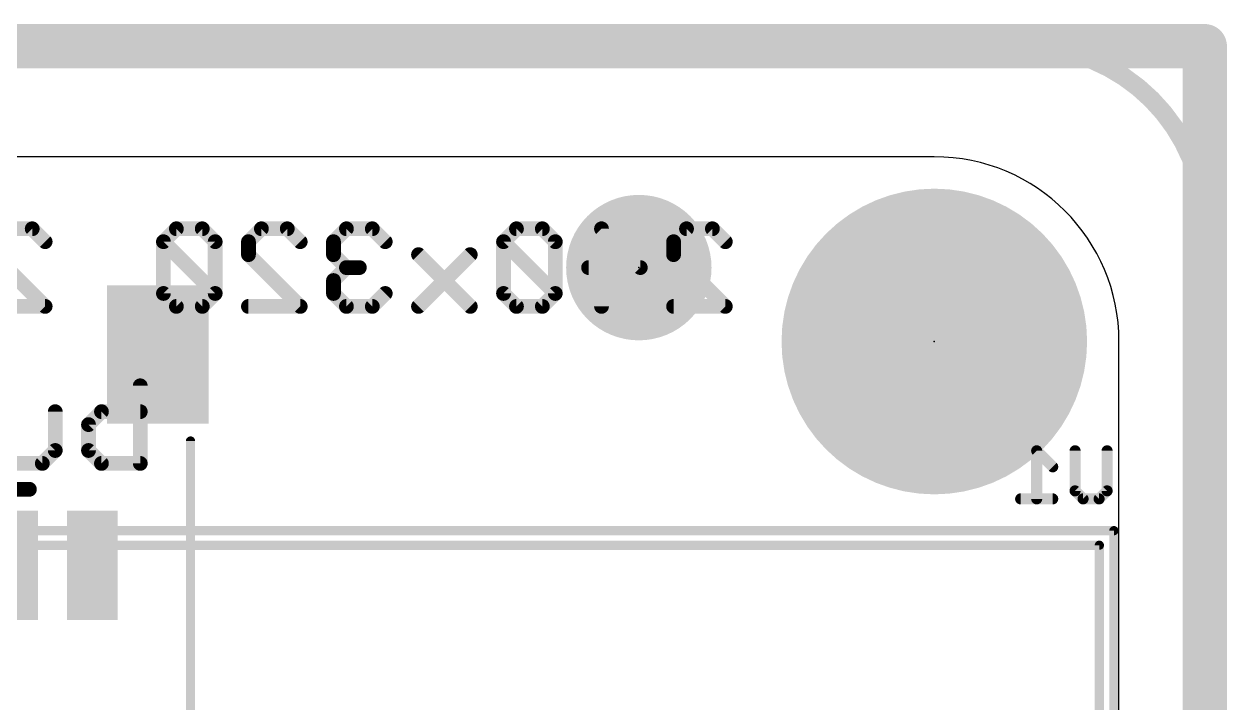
# Model space of a CAD drawing. Extents: x -26.2 to 21.8, y -36.3 to 32.3.
# Drawn here: x 5.26 to 21.8, y 22.97 to 32.3 of the extents above; entities that cross this region are included whole.
import ezdxf

# ---------------------------------------------------------------- set-up
doc = ezdxf.new("R2010")
doc.units = 0
for name, color, linetype in [('1', 12, 'CONTINUOUS'), ('16', 132, 'CONTINUOUS'), ('17', 110, 'CONTINUOUS'), ('20', 53, 'CONTINUOUS'), ('21', 40, 'CONTINUOUS'), ('22', 6, 'CONTINUOUS'), ('23', 40, 'CONTINUOUS'), ('26', 253, 'CONTINUOUS'), ('39', 12, 'CONTINUOUS'), ('40', 132, 'CONTINUOUS'), ('41', 12, 'CONTINUOUS'), ('42', 132, 'CONTINUOUS'), ('52', 253, 'CONTINUOUS')]:
    doc.layers.add(name, color=color, linetype=linetype)

# ---------------------------------------------------------------- blocks, each defined once
blk = doc.blocks.new('RECT')
blk.add_solid([(-0.5, -0.5), (0.5, -0.5), (-0.5, 0.5), (0.5, 0.5)])
blk = doc.blocks.new('PIE')
at = {"const_width": 0.5}
blk.add_lwpolyline([(0, -0.25, 1), (0, 0.25, 1), (0, -0.25)], format="xyb", dxfattribs=at)
blk = doc.blocks.new('ROUNDP')
at = {"const_width": 0.5}
blk.add_lwpolyline([(0, -0.25, 1), (0, 0.25, 1), (0, -0.25)], format="xyb", dxfattribs=at)

msp = doc.modelspace()

# ---------------------------------------------------------------- linework, layer by layer
at = {"layer": '1', "const_width": 0.254}
for points in [[(-19, 32), (19, 32)], [(21.5, 29.5), (21.5, -33.5)]]:
    msp.add_lwpolyline(points, dxfattribs=at)
at = {"layer": '1'}
for points, const_width in [([(21.5, 29.5, 0.4142), (19, 32)], 0.254), ([(19, 32.0635, 1), (19, 31.9365)], 0.127), ([(19, 31.9365, 1), (19, 32.0635)], 0.127), ([(21.5635, 29.5, 1), (21.4365, 29.5)], 0.127), ([(21.4365, 29.5, 1), (21.5635, 29.5)], 0.127)]:
    msp.add_lwpolyline(points, format="xyb", dxfattribs=dict(at, const_width=const_width))
at = {"layer": '16', "const_width": 0.6096}
for points in [[(-21.5, 32), (21.5, 32)], [(21.5, 32), (21.5, -36)]]:
    msp.add_lwpolyline(points, dxfattribs=at)
at = {"layer": '16', "const_width": 0.3048}
for points in [[(21.6524, 32, 1), (21.3476, 32)], [(21.5, 31.8476, 1), (21.5, 32.1524)]]:
    msp.add_lwpolyline(points, format="xyb", dxfattribs=at)
at = {"layer": '20'}
for p, q in [((17.78, 30.48), (-17.78, 30.48)), ((20.32, -33.02), (20.32, 27.94))]:
    msp.add_line(p, q, dxfattribs=at)
msp.add_arc((17.78, 27.94), 2.54, 0, 90, dxfattribs=at)
at = {"layer": '21'}
for points, const_width in [([(17.78, 25.94, 1), (17.78, 29.94, 1), (17.78, 25.94)], 0.2032), ([(7.5818, 26.572, 1), (7.5183, 26.572)], 0.0635)]:
    msp.add_lwpolyline(points, format="xyb", dxfattribs=dict(at, const_width=const_width))
at = {"layer": '21', "const_width": 0.127}
msp.add_lwpolyline([(7.55, 14.622), (7.55, 26.572)], dxfattribs=at)
at = {"layer": '22'}
for points, const_width in [([(5.0167, 29.4903), (5.3726, 29.4903)], 0.2032), ([(5.3726, 29.4903), (5.5505, 29.3124)], 0.2032), ([(7.3555, 29.4903), (7.1775, 29.3124)], 0.2032), ([(7.7114, 29.4903), (7.3555, 29.4903)], 0.2032), ([(7.8893, 29.3124), (7.7114, 29.4903)], 0.2032), ([(8.3469, 29.3124), (8.5249, 29.4903)], 0.2032), ([(8.5249, 29.4903), (8.8808, 29.4903)], 0.2032), ([(8.8808, 29.4903), (9.0587, 29.3124)], 0.2032), ([(9.6942, 29.4903), (9.5163, 29.3124)], 0.2032), ([(10.0502, 29.4903), (9.6942, 29.4903)], 0.2032), ([(10.2281, 29.3124), (10.0502, 29.4903)], 0.2032), ([(12.033, 29.4903), (11.8551, 29.3124)], 0.2032), ([(12.3889, 29.4903), (12.033, 29.4903)], 0.2032), ([(12.5669, 29.3124), (12.3889, 29.4903)], 0.2032), ([(13.2024, 28.4226), (13.2024, 29.4903)], 0.2032), ([(13.2024, 29.4903), (13.7363, 28.9565)], 0.2032), ([(14.1939, 29.3124), (14.3718, 29.4903)], 0.2032), ([(14.3718, 29.4903), (14.7277, 29.4903)], 0.2032), ([(14.7277, 29.4903), (14.9057, 29.3124)], 0.2032), ([(7.1775, 29.3124), (7.1775, 28.6006)], 0.2032), ([(7.8893, 28.6006), (7.1775, 29.3124)], 0.2032), ([(7.8893, 28.6006), (7.8893, 29.3124)], 0.2032), ([(8.3469, 29.1344), (8.3469, 29.3124)], 0.2032), ([(9.5163, 29.3124), (9.5163, 29.1344)], 0.2032), ([(11.8551, 29.3124), (11.8551, 28.6006)], 0.2032), ([(12.5669, 28.6006), (11.8551, 29.3124)], 0.2032), ([(12.5669, 28.6006), (12.5669, 29.3124)], 0.2032), ([(14.1939, 29.1344), (14.1939, 29.3124)], 0.2032), ([(5.5505, 28.4226), (4.8387, 29.1344)], 0.2032), ([(9.0587, 28.4226), (8.3469, 29.1344)], 0.2032), ([(9.5163, 29.1344), (9.6942, 28.9565)], 0.2032), ([(11.3975, 29.1344), (10.6857, 28.4226)], 0.2032), ([(11.3975, 28.4226), (10.6857, 29.1344)], 0.2032), ([(14.9057, 28.4226), (14.1939, 29.1344)], 0.2032), ([(9.6942, 28.9565), (9.5163, 28.7785)], 0.2032), ([(9.6942, 28.9565), (9.8722, 28.9565)], 0.2032), ([(13.7363, 28.9565), (13.0245, 28.9565)], 0.2032), ([(9.5163, 28.7785), (9.5163, 28.6006)], 0.2032), ([(7.1775, 28.6006), (7.3555, 28.4226)], 0.2032), ([(7.7114, 28.4226), (7.8893, 28.6006)], 0.2032), ([(9.5163, 28.6006), (9.6942, 28.4226)], 0.2032), ([(10.0502, 28.4226), (10.2281, 28.6006)], 0.2032), ([(11.8551, 28.6006), (12.033, 28.4226)], 0.2032), ([(12.3889, 28.4226), (12.5669, 28.6006)], 0.2032), ([(4.8387, 28.4226), (5.5505, 28.4226)], 0.2032), ([(7.3555, 28.4226), (7.7114, 28.4226)], 0.2032), ([(8.3469, 28.4226), (9.0587, 28.4226)], 0.2032), ([(9.6942, 28.4226), (10.0502, 28.4226)], 0.2032), ([(12.033, 28.4226), (12.3889, 28.4226)], 0.2032), ([(14.1939, 28.4226), (14.9057, 28.4226)], 0.2032), ([(6.8588, 27.3313), (6.8588, 26.2636)], 0.2032), ([(5.6894, 26.9754), (5.6894, 26.4416)], 0.2032), ([(6.147, 26.7975), (6.325, 26.9754)], 0.2032), ([(6.325, 26.9754), (6.8588, 26.9754)], 0.2032), ([(6.147, 26.4416), (6.147, 26.7975)], 0.2032), ([(5.6894, 26.4416), (5.5115, 26.2636)], 0.2032), ([(6.325, 26.2636), (6.147, 26.4416)], 0.2032), ([(5.5115, 26.2636), (4.9776, 26.2636)], 0.2032), ([(6.8588, 26.2636), (6.325, 26.2636)], 0.2032), ([(5.1556, 25.9077), (5.3335, 25.9077)], 0.2032), ([(20.25, 25.339), (-20.25, 25.339)], 0.127), ([(20.25, -30.261), (20.25, 25.339)], 0.127)]:
    msp.add_lwpolyline(points, dxfattribs=dict(at, const_width=const_width))
for points, const_width in [([(5.4085, 29.5262, 1), (5.3366, 29.4544)], 0.1016), ([(5.3726, 29.4395, 1), (5.3726, 29.5411)], 0.1016), ([(7.3555, 29.5411, 1), (7.3555, 29.4395)], 0.1016), ([(7.3914, 29.4544, 1), (7.3195, 29.5262)], 0.1016), ([(7.7473, 29.5262, 1), (7.6754, 29.4544)], 0.1016), ([(7.7114, 29.4395, 1), (7.7114, 29.5411)], 0.1016), ([(8.5249, 29.5411, 1), (8.5249, 29.4395)], 0.1016), ([(8.5608, 29.4544, 1), (8.4889, 29.5262)], 0.1016), ([(8.9167, 29.5262, 1), (8.8448, 29.4544)], 0.1016), ([(8.8808, 29.4395, 1), (8.8808, 29.5411)], 0.1016), ([(9.6942, 29.5411, 1), (9.6942, 29.4395)], 0.1016), ([(9.7302, 29.4544, 1), (9.6583, 29.5262)], 0.1016), ([(10.0861, 29.5262, 1), (10.0142, 29.4544)], 0.1016), ([(10.0502, 29.4395, 1), (10.0502, 29.5411)], 0.1016), ([(12.033, 29.5411, 1), (12.033, 29.4395)], 0.1016), ([(12.069, 29.4544, 1), (11.9971, 29.5262)], 0.1016), ([(12.4249, 29.5262, 1), (12.353, 29.4544)], 0.1016), ([(12.3889, 29.4395, 1), (12.3889, 29.5411)], 0.1016), ([(13.2532, 29.4903, 1), (13.1516, 29.4903)], 0.1016), ([(13.2384, 29.5262, 1), (13.1665, 29.4544)], 0.1016), ([(14.3718, 29.5411, 1), (14.3718, 29.4395)], 0.1016), ([(14.4078, 29.4544, 1), (14.3359, 29.5262)], 0.1016), ([(14.7637, 29.5262, 1), (14.6918, 29.4544)], 0.1016), ([(14.7277, 29.4395, 1), (14.7277, 29.5411)], 0.1016), ([(5.5146, 29.2764, 1), (5.5864, 29.3483)], 0.1016), ([(7.2283, 29.3124, 1), (7.1267, 29.3124)], 0.1016), ([(7.2134, 29.3483, 1), (7.1416, 29.2764)], 0.1016), ([(7.1416, 29.3483, 1), (7.2134, 29.2764)], 0.1016), ([(7.9401, 29.3124, 1), (7.8385, 29.3124)], 0.1016), ([(7.8534, 29.2764, 1), (7.9252, 29.3483)], 0.1016), ([(8.3977, 29.3124, 1), (8.2961, 29.3124)], 0.1016), ([(8.311, 29.3483, 1), (8.3828, 29.2764)], 0.1016), ([(9.0228, 29.2764, 1), (9.0946, 29.3483)], 0.1016), ([(9.5671, 29.3124, 1), (9.4655, 29.3124)], 0.1016), ([(9.4804, 29.3483, 1), (9.5522, 29.2764)], 0.1016), ([(10.1922, 29.2764, 1), (10.264, 29.3483)], 0.1016), ([(11.9059, 29.3124, 1), (11.8043, 29.3124)], 0.1016), ([(11.891, 29.3483, 1), (11.8192, 29.2764)], 0.1016), ([(11.8192, 29.3483, 1), (11.891, 29.2764)], 0.1016), ([(12.6177, 29.3124, 1), (12.5161, 29.3124)], 0.1016), ([(12.531, 29.2764, 1), (12.6028, 29.3483)], 0.1016), ([(14.2447, 29.3124, 1), (14.1431, 29.3124)], 0.1016), ([(14.158, 29.3483, 1), (14.2298, 29.2764)], 0.1016), ([(14.8698, 29.2764, 1), (14.9416, 29.3483)], 0.1016), ([(8.3828, 29.1703, 1), (8.311, 29.0985)], 0.1016), ([(8.2961, 29.1344, 1), (8.3977, 29.1344)], 0.1016), ([(9.5522, 29.1703, 1), (9.4804, 29.0985)], 0.1016), ([(9.4655, 29.1344, 1), (9.5671, 29.1344)], 0.1016), ([(10.7216, 29.1703, 1), (10.6498, 29.0985)], 0.1016), ([(11.4334, 29.0985, 1), (11.3616, 29.1703)], 0.1016), ([(14.2298, 29.1703, 1), (14.158, 29.0985)], 0.1016), ([(14.1431, 29.1344, 1), (14.2447, 29.1344)], 0.1016), ([(9.6942, 29.0073, 1), (9.6942, 28.9057)], 0.1016), ([(9.7302, 28.9205, 1), (9.6583, 28.9924)], 0.1016), ([(9.6583, 28.9205, 1), (9.7302, 28.9924)], 0.1016), ([(9.8722, 28.9057, 1), (9.8722, 29.0073)], 0.1016), ([(13.0245, 29.0073, 1), (13.0245, 28.9057)], 0.1016), ([(13.7004, 28.9205, 1), (13.7722, 28.9924)], 0.1016), ([(13.7363, 28.9057, 1), (13.7363, 29.0073)], 0.1016), ([(9.5671, 28.7785, 1), (9.4655, 28.7785)], 0.1016), ([(9.4804, 28.8144, 1), (9.5522, 28.7426)], 0.1016), ([(7.2134, 28.6365, 1), (7.1416, 28.5646)], 0.1016), ([(7.1267, 28.6006, 1), (7.2283, 28.6006)], 0.1016), ([(7.8385, 28.6006, 1), (7.9401, 28.6006)], 0.1016), ([(7.9252, 28.5646, 1), (7.8534, 28.6365)], 0.1016), ([(7.8534, 28.5646, 1), (7.9252, 28.6365)], 0.1016), ([(9.5522, 28.6365, 1), (9.4804, 28.5646)], 0.1016), ([(9.4655, 28.6006, 1), (9.5671, 28.6006)], 0.1016), ([(10.264, 28.5646, 1), (10.1922, 28.6365)], 0.1016), ([(11.891, 28.6365, 1), (11.8192, 28.5646)], 0.1016), ([(11.8043, 28.6006, 1), (11.9059, 28.6006)], 0.1016), ([(12.5161, 28.6006, 1), (12.6177, 28.6006)], 0.1016), ([(12.6028, 28.5646, 1), (12.531, 28.6365)], 0.1016), ([(12.531, 28.5646, 1), (12.6028, 28.6365)], 0.1016), ([(5.5146, 28.3867, 1), (5.5864, 28.4585)], 0.1016), ([(5.5505, 28.3718, 1), (5.5505, 28.4734)], 0.1016), ([(7.3555, 28.4734, 1), (7.3555, 28.3718)], 0.1016), ([(7.3195, 28.3867, 1), (7.3914, 28.4585)], 0.1016), ([(7.6754, 28.4585, 1), (7.7473, 28.3867)], 0.1016), ([(7.7114, 28.3718, 1), (7.7114, 28.4734)], 0.1016), ([(8.3469, 28.4734, 1), (8.3469, 28.3718)], 0.1016), ([(9.0228, 28.3867, 1), (9.0946, 28.4585)], 0.1016), ([(9.0587, 28.3718, 1), (9.0587, 28.4734)], 0.1016), ([(9.6942, 28.4734, 1), (9.6942, 28.3718)], 0.1016), ([(9.6583, 28.3867, 1), (9.7302, 28.4585)], 0.1016), ([(10.0142, 28.4585, 1), (10.0861, 28.3867)], 0.1016), ([(10.0502, 28.3718, 1), (10.0502, 28.4734)], 0.1016), ([(10.6498, 28.4585, 1), (10.7216, 28.3867)], 0.1016), ([(11.3616, 28.3867, 1), (11.4334, 28.4585)], 0.1016), ([(12.033, 28.4734, 1), (12.033, 28.3718)], 0.1016), ([(11.9971, 28.3867, 1), (12.069, 28.4585)], 0.1016), ([(12.353, 28.4585, 1), (12.4249, 28.3867)], 0.1016), ([(12.3889, 28.3718, 1), (12.3889, 28.4734)], 0.1016), ([(13.1516, 28.4226, 1), (13.2532, 28.4226)], 0.1016), ([(14.1939, 28.4734, 1), (14.1939, 28.3718)], 0.1016), ([(14.8698, 28.3867, 1), (14.9416, 28.4585)], 0.1016), ([(14.9057, 28.3718, 1), (14.9057, 28.4734)], 0.1016), ([(6.9096, 27.3313, 1), (6.808, 27.3313)], 0.1016), ([(5.7402, 26.9754, 1), (5.6387, 26.9754)], 0.1016), ([(6.325, 27.0262, 1), (6.325, 26.9246)], 0.1016), ([(6.3609, 26.9395, 1), (6.2891, 27.0113)], 0.1016), ([(6.8588, 26.9246, 1), (6.8588, 27.0262)], 0.1016), ([(6.1978, 26.7975, 1), (6.0962, 26.7975)], 0.1016), ([(6.1111, 26.8334, 1), (6.183, 26.7615)], 0.1016), ([(5.6387, 26.4416, 1), (5.7402, 26.4416)], 0.1016), ([(5.7254, 26.4056, 1), (5.6535, 26.4775)], 0.1016), ([(6.183, 26.4775, 1), (6.1111, 26.4056)], 0.1016), ([(6.0962, 26.4416, 1), (6.1978, 26.4416)], 0.1016), ([(5.4756, 26.2995, 1), (5.5474, 26.2277)], 0.1016), ([(5.5115, 26.2128, 1), (5.5115, 26.3144)], 0.1016), ([(6.325, 26.3144, 1), (6.325, 26.2128)], 0.1016), ([(6.2891, 26.2277, 1), (6.3609, 26.2995)], 0.1016), ([(6.808, 26.2636, 1), (6.9096, 26.2636)], 0.1016), ([(6.8588, 26.2128, 1), (6.8588, 26.3144)], 0.1016), ([(5.3335, 25.8569, 1), (5.3335, 25.9585)], 0.1016), ([(20.2817, 25.339, 1), (20.2183, 25.339)], 0.0635), ([(20.25, 25.3073, 1), (20.25, 25.3708)], 0.0635)]:
    msp.add_lwpolyline(points, format="xyb", dxfattribs=dict(at, const_width=const_width))
at = {"layer": '23'}
for p in [(13.716, 28.956), (17.78, 27.94)]:
    msp.add_point(p, dxfattribs=at)
at = {"layer": '26', "const_width": 0.0762}
for points in [[(19.215, 26.4641, 1), (19.1611, 26.4102)], [(19.2262, 26.4372, 1), (19.15, 26.4372)], [(19.7543, 26.4372, 1), (19.6781, 26.4372)], [(20.1949, 26.4372, 1), (20.1187, 26.4372)], [(19.3814, 26.1899, 1), (19.4353, 26.2438)], [(18.9677, 25.8143, 1), (18.9677, 25.7381)], [(19.15, 25.7762, 1), (19.2262, 25.7762)], [(19.4084, 25.7381, 1), (19.4084, 25.8143)], [(19.7431, 25.9133, 1), (19.6892, 25.8594)], [(19.6781, 25.8864, 1), (19.7543, 25.8864)], [(19.8263, 25.8143, 1), (19.8263, 25.7381)], [(19.7994, 25.7493, 1), (19.8533, 25.8031)], [(20.0197, 25.8031, 1), (20.0736, 25.7493)], [(20.0466, 25.7381, 1), (20.0466, 25.8143)], [(20.1187, 25.8864, 1), (20.1949, 25.8864)], [(20.1837, 25.8594, 1), (20.1299, 25.9133)]]:
    msp.add_lwpolyline(points, format="xyb", dxfattribs=at)
at = {"layer": '26', "const_width": 0.1524}
for points in [[(19.4084, 26.2168), (19.1881, 26.4372)], [(19.1881, 26.4372), (19.1881, 25.7762)], [(19.7162, 25.8864), (19.7162, 26.4372)], [(20.1568, 26.4372), (20.1568, 25.8864)], [(19.4084, 25.7762), (18.9677, 25.7762)], [(19.8263, 25.7762), (19.7162, 25.8864)], [(20.0466, 25.7762), (19.8263, 25.7762)], [(20.1568, 25.8864), (20.0466, 25.7762)]]:
    msp.add_lwpolyline(points, dxfattribs=at)
at = {"layer": '39'}
for points, const_width in [([(13.716, 29.706, 0.4142), (12.966, 28.956)], 0.5), ([(14.466, 28.956, 0.4142), (13.716, 29.706)], 0.5), ([(13.716, 29.831, 1), (13.716, 29.581)], 0.25), ([(13.716, 29.581, 1), (13.716, 29.831)], 0.25), ([(17.78, 26.94, 1), (17.78, 28.94, 1), (17.78, 26.94)], 2.032), ([(12.966, 28.956, 0.4142), (13.716, 28.206)], 0.5), ([(13.091, 28.956, 1), (12.841, 28.956)], 0.25), ([(13.716, 28.206, 0.4142), (14.466, 28.956)], 0.5), ([(14.591, 28.956, 1), (14.341, 28.956)], 0.25), ([(12.841, 28.956, 1), (13.091, 28.956)], 0.25), ([(14.341, 28.956, 1), (14.591, 28.956)], 0.25), ([(13.716, 28.331, 1), (13.716, 28.081)], 0.25), ([(13.716, 28.081, 1), (13.716, 28.331)], 0.25)]:
    msp.add_lwpolyline(points, format="xyb", dxfattribs=dict(at, const_width=const_width))
at = {"layer": '40', "const_width": 2.032}
msp.add_lwpolyline([(17.78, 26.94, 1), (17.78, 28.94, 1), (17.78, 26.94)], format="xyb", dxfattribs=at)
at = {"layer": '41'}
for points, const_width in [([(13.716, 29.706, 0.4142), (12.966, 28.956)], 0.5), ([(14.466, 28.956, 0.4142), (13.716, 29.706)], 0.5), ([(13.716, 29.831, 1), (13.716, 29.581)], 0.25), ([(13.716, 29.581, 1), (13.716, 29.831)], 0.25), ([(17.78, 26.94, 1), (17.78, 28.94, 1), (17.78, 26.94)], 2.032), ([(12.966, 28.956, 0.4142), (13.716, 28.206)], 0.5), ([(13.091, 28.956, 1), (12.841, 28.956)], 0.25), ([(13.716, 28.206, 0.4142), (14.466, 28.956)], 0.5), ([(14.591, 28.956, 1), (14.341, 28.956)], 0.25), ([(12.841, 28.956, 1), (13.091, 28.956)], 0.25), ([(14.341, 28.956, 1), (14.591, 28.956)], 0.25), ([(13.716, 28.331, 1), (13.716, 28.081)], 0.25), ([(13.716, 28.081, 1), (13.716, 28.331)], 0.25)]:
    msp.add_lwpolyline(points, format="xyb", dxfattribs=dict(at, const_width=const_width))
at = {"layer": '42', "const_width": 2.032}
msp.add_lwpolyline([(17.78, 26.94, 1), (17.78, 28.94, 1), (17.78, 26.94)], format="xyb", dxfattribs=at)
at = {"layer": '52', "const_width": 0.127}
for points in [[(20.05, 25.139), (-20.05, 25.139)], [(20.05, -30.061), (20.05, 25.139)]]:
    msp.add_lwpolyline(points, dxfattribs=at)
at = {"layer": '52', "const_width": 0.0635}
for points in [[(20.0817, 25.139, 1), (20.0183, 25.139)], [(20.05, 25.1073, 1), (20.05, 25.1708)]]:
    msp.add_lwpolyline(points, format="xyb", dxfattribs=at)

# ---------------------------------------------------------------- block references
at = {"layer": '1'}
msp.add_blockref('PIE', (13.716, 28.956), dxfattribs=at)
at = {"layer": '1', "rotation": 180}
for p, xscale, yscale in [((7.1, 27.762), 1.4, 1.9), ((5.1, 24.862), 0.7, 1.5), ((6.2, 24.862), 0.7, 1.5)]:
    msp.add_blockref('RECT', p, dxfattribs=dict(at, xscale=xscale, yscale=yscale))
at = {"layer": '17', "xscale": 3.516, "yscale": 3.516}
msp.add_blockref('ROUNDP', (17.78, 27.94), dxfattribs=at)
msp.add_blockref('ROUNDP', (17.78, 27.94), dxfattribs=at)

doc.saveas('drawing.dxf')
